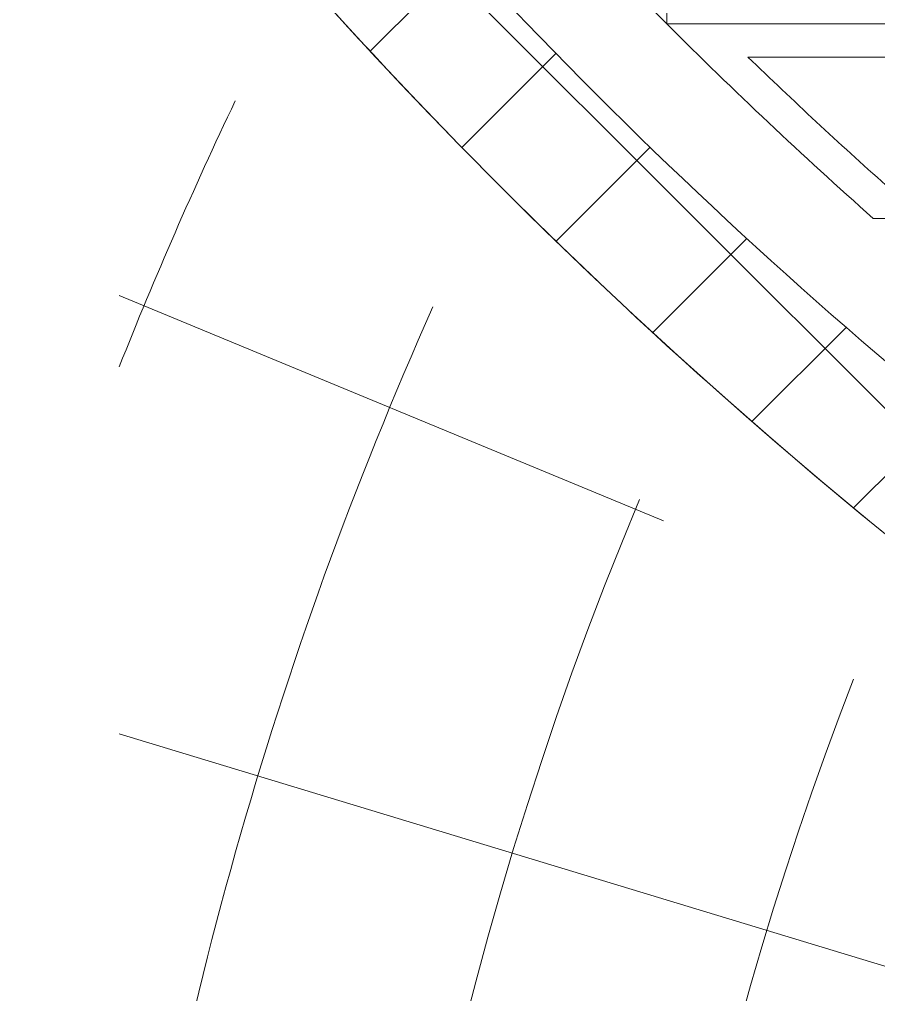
# Model space of a CAD drawing. Header units: inches. Extents: x -17 to 208, y -12 to 39.
# Drawn here: x 0.5937 to 0.9975, y 5.4415 to 5.9 of the extents above; entities that cross this region are included whole.
import ezdxf

# ---------------------------------------------------------------- set-up
doc = ezdxf.new("R2010")
doc.units = ezdxf.units.IN
doc.header["$MEASUREMENT"] = 0
doc.layers.add('NOPLOT', color=46, linetype='Continuous', lineweight=5)

# ---------------------------------------------------------------- blocks, each defined once
blk = doc.blocks.new('Ring_Arc')
at = {"layer": 'NOPLOT'}
for p, q in [((-2.18843, 0.58639), (-2.02442, 0.30233)), ((-2.18287, 0.54551), (-2.04068, 0.29923)), ((-2.21914, 0.45659), (-2.13913, 0.31802))]:
    blk.add_line(p, q, dxfattribs=at)
for radius, start, end in [(2.375, 165, 180), (2.3125, 165, 180), (2.26562, 165, 168.37359), (2.25, 165.96882, 168.22256)]:
    blk.add_arc((0, 0), radius, start, end, dxfattribs=at)
blk = doc.blocks.new('*U3')
at = {"layer": 'NOPLOT', "xscale": -1, "rotation": 149.9999999999999}
blk.add_blockref('Ring_Arc', (2.01095, -0.59375), dxfattribs=at)
at = {"layer": 'NOPLOT'}
blk.add_blockref('Ring_Arc', (2.01095, -0.59375), dxfattribs=at)
blk = doc.blocks.new('*U4')
at = {"layer": 'NOPLOT', "color": 0, "linetype": 'ByBlock', "lineweight": -2, "transparency": 16777216, "rotation": 59.99999999999997}
blk.add_blockref('*U3', (8.12721, 6.05534), dxfattribs=at)
blk = doc.blocks.new('*U36')
at = {"layer": 'NOPLOT'}
blk.add_arc((0, 0), 0.98437, 326.25, 303.75, dxfattribs=at)
blk = doc.blocks.new('*U37')
at = {"layer": 'NOPLOT', "color": 0, "linetype": 'ByBlock', "lineweight": -2, "transparency": 16777216}
for p, rotation in [((-10.09925, 18.71904), 97.4999999999995), ((-10.19606, 18.80394), 89.99999999999953)]:
    blk.add_blockref('*U36', p, dxfattribs=dict(at, rotation=rotation))
blk = doc.blocks.new('Ring')
at = {"layer": 'NOPLOT'}
h = blk.add_hatch(dxfattribs=at)
h.set_pattern_fill('ANSI37', color=256, scale=0.5)
edge = h.paths.add_edge_path(flags=17)
edge.add_arc((0, 0), 2.3125, 0, 360)
edge = h.paths.add_edge_path()
edge.add_arc((0, 0), 2.375, 0, 360)
h = blk.add_hatch(dxfattribs=at)
h.set_pattern_fill('ANSI37', color=256, scale=0.5)
edge = h.paths.add_edge_path(flags=17)
edge.add_arc((0, 0), 1.96875, 0, 360)
edge = h.paths.add_edge_path()
edge.add_arc((0, 0), 2, 0, 360)
for name, p in [('*U4', (-9.64689, -7.5)), ('*U37', (9.5, -19.5))]:
    blk.add_blockref(name, p, dxfattribs=at)
blk = doc.blocks.new('Rays')
at = {"layer": 'NOPLOT'}
for p, q in [((-1.6035, 0.66419), (-1.85938, 0.77018)), ((-1.14133, 0.34622), (-1.85938, 0.56404))]:
    blk.add_line(p, q, dxfattribs=at)
for radius, start, end in [(2, 154.47789, 158.38615), (1.875, 155.92597, 172.598), (1.75, 157.33963, 202.66037), (1.625, 158.71663, 201.28337)]:
    blk.add_arc((0, 0), radius, start, end, dxfattribs=at)

msp = doc.modelspace()

# ---------------------------------------------------------------- linework, layer by layer
at = {"layer": 'NOPLOT'}
msp.add_circle((2.5, 7.5), 2.375, dxfattribs=at)
msp.add_circle((2.5, 7.5), 2.375, dxfattribs=at)

# ---------------------------------------------------------------- block references
for name, p in [('Ring', (2.5, 7.5)), ('Rays', (2.5, 5))]:
    msp.add_blockref(name, p, dxfattribs=at)

doc.saveas('drawing.dxf')
